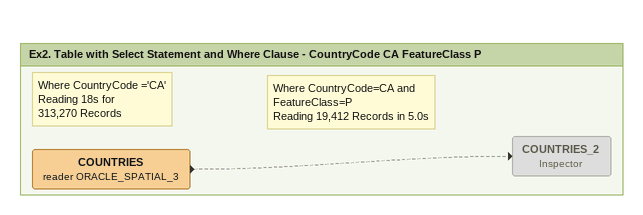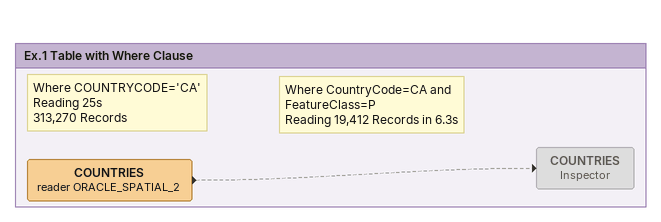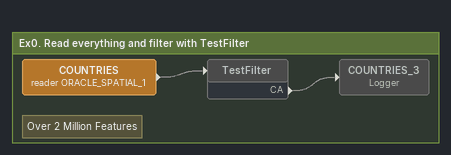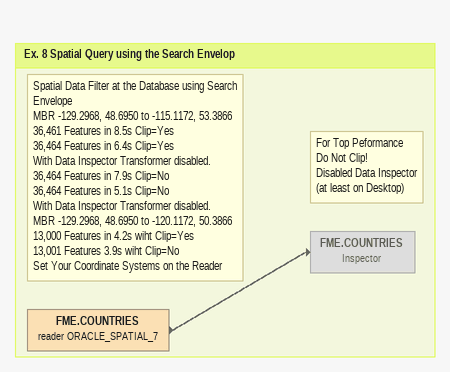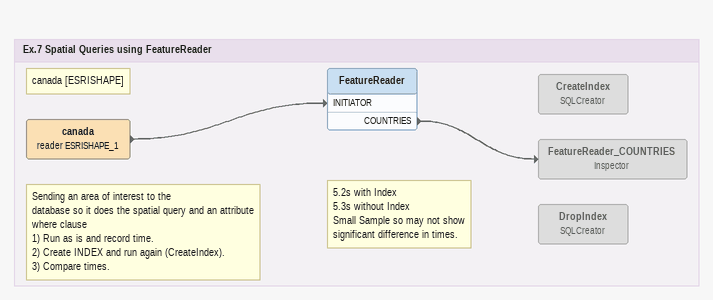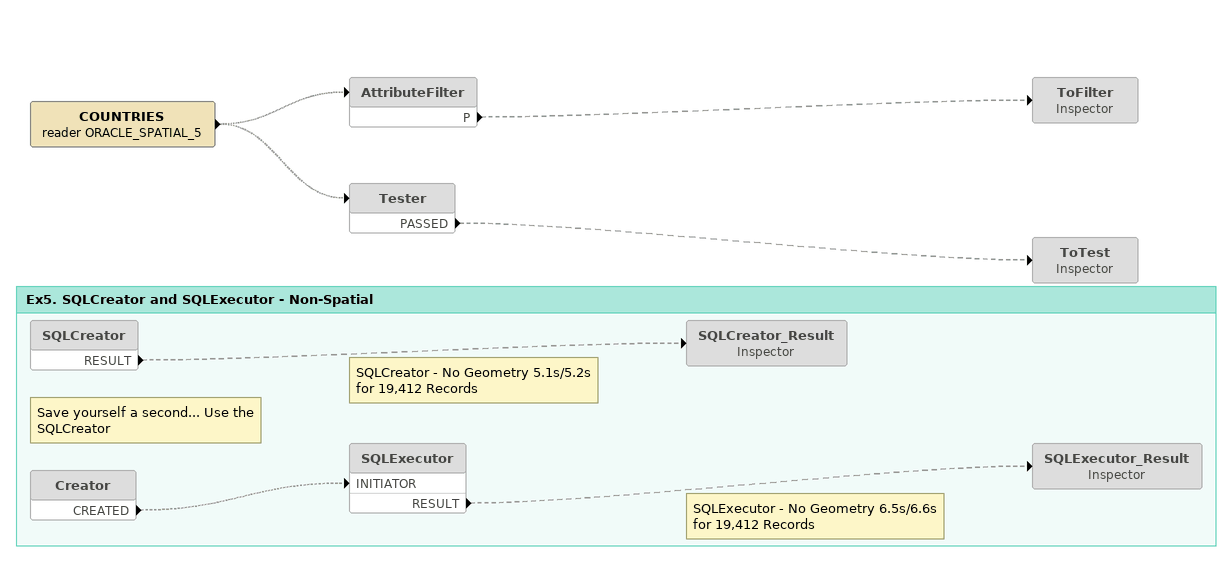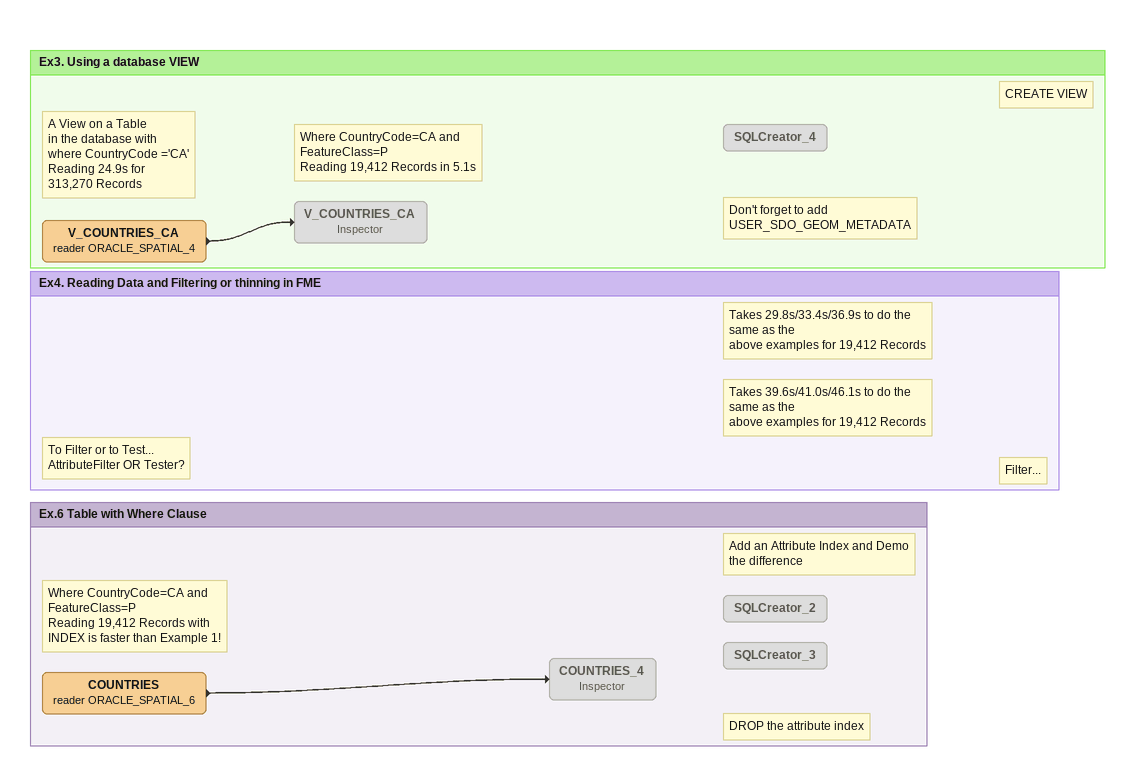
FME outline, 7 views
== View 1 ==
Bookmark: Ex2. Table with Select Statement and Where Clause - CountryCode CA FeatureClass P
Note: Where CountryCode ='CA' / Reading 18s for / 313,270 Records
Note: Where CountryCode=CA and FeatureClass=P / Reading 19,412 Records in 5.0s
COUNTRIES (reader ORACLE_SPATIAL_3)
    -> COUNTRIES_2 [off]
COUNTRIES_2: Inspector [off]

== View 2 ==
Bookmark: Ex.1 Table with Where Clause
Note: Where COUNTRYCODE='CA' / Reading 25s / 313,270 Records
Note: Where CountryCode=CA and FeatureClass=P / Reading 19,412 Records in 6.3s
COUNTRIES (reader ORACLE_SPATIAL_2)
    -> COUNTRIES [off]
COUNTRIES: Inspector [off]

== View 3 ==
Bookmark: Ex0. Read everything and filter with TestFilter
Note: Over 2 Million Features
COUNTRIES (reader ORACLE_SPATIAL_1)
    -> TestFilter [off]
TestFilter [off]
    CA -> COUNTRIES_3 [off]
COUNTRIES_3: Logger [off]

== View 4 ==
Bookmark: Ex. 8 Spatial Query using the Search Envelop
Note: Spatial Data Filter at the Database using Search / Envelope / MBR -129.2968, 48.6950 to -115.1172, 53.3866 / 36,461 Features in 8.5s Clip=Yes / 36,464 Features in 6.4s Clip=Yes / With Data Inspector Transformer disabled. / 36,464 Features in 7.9s Clip=No / 36,464 Features in 5.1s Clip=No / With Data Inspector Transformer disabled. / MBR -129.2968, 48.6950 to -120.1172, 50.3866 / 13,000 Features in 4.2s wiht Clip=Yes / 13,001 Features 3.9s wiht Clip=No / Set Your Coordinate Systems on the Reader
FME.COUNTRIES (reader ORACLE_SPATIAL_7)
    -> FME.COUNTRIES
Note: For Top Peformance / Do Not Clip! / Disabled Data Inspector / (at least on Desktop)
FME.COUNTRIES: Inspector [off]

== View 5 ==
Bookmark: Ex.7 Spatial Queries using FeatureReader
Note: canada [ESRISHAPE]
Note: Sending an area of interest to the / database so it does the spatial query and an attribute where clause / 1) Run as is and record time. / 2) Create INDEX and run again (CreateIndex). / 3) Compare times.
canada (reader ESRISHAPE_1)
    -> FeatureReader [INITIATOR]
Note: 5.2s with Index / 5.3s without Index / Small Sample so may not show / significant difference in times.
FeatureReader
    COUNTRIES -> FeatureReader_COUNTRIES
FeatureReader_COUNTRIES: Inspector [off]
CreateIndex: SQLCreator [off]
DropIndex: SQLCreator [off]

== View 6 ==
COUNTRIES (reader ORACLE_SPATIAL_5)
    -> AttributeFilter [off]
    -> Tester [off]
AttributeFilter [off]
    P -> ToFilter [off]
ToFilter: Inspector [off]
Tester [off]
    PASSED -> ToTest [off]
ToTest: Inspector [off]

Bookmark: Ex5. SQLCreator and SQLExecutor - Non-Spatial
Note: Save yourself a second... Use the SQLCreator
SQLCreator [off]
    RESULT -> SQLCreator_Result [off]
Note: SQLCreator - No Geometry 5.1s/5.2s for 19,412 Records
SQLCreator_Result: Inspector [off]
Creator [off]
    CREATED -> SQLExecutor [INITIATOR] [off]
SQLExecutor [off]
    RESULT -> SQLExecutor_Result [off]
Note: SQLExecutor - No Geometry 6.5s/6.6s for 19,412 Records
SQLExecutor_Result: Inspector [off]

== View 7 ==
Bookmark: Ex3. Using a database VIEW
Note: A View on a Table / in the database with / where CountryCode ='CA' / Reading 24.9s for / 313,270 Records
Note: Where CountryCode=CA and FeatureClass=P / Reading 19,412 Records in 5.1s
V_COUNTRIES_CA (reader ORACLE_SPATIAL_4)
    -> V_COUNTRIES_CA
V_COUNTRIES_CA: Inspector [off]
Note: Don't forget to add / USER_SDO_GEOM_METADATA
Note: CREATE VIEW
SQLCreator_4 [off]

Bookmark: Ex.6 Table with Where Clause
Note: Where CountryCode=CA and FeatureClass=P / Reading 19,412 Records with INDEX is faster than Example 1!
COUNTRIES (reader ORACLE_SPATIAL_6)
    -> COUNTRIES_4
COUNTRIES_4: Inspector [off]
Note: Add an Attribute Index and Demo / the difference
SQLCreator_2 [off]
Note: DROP the attribute index
SQLCreator_3 [off]

Bookmark: Ex4. Reading Data and Filtering or thinning in FME
Note: To Filter or to Test... / AttributeFilter OR Tester?
Note: Takes 29.8s/33.4s/36.9s to do the same as the / above examples for 19,412 Records
Note: Takes 39.6s/41.0s/46.1s to do the same as the / above examples for 19,412 Records
Note: Filter...
